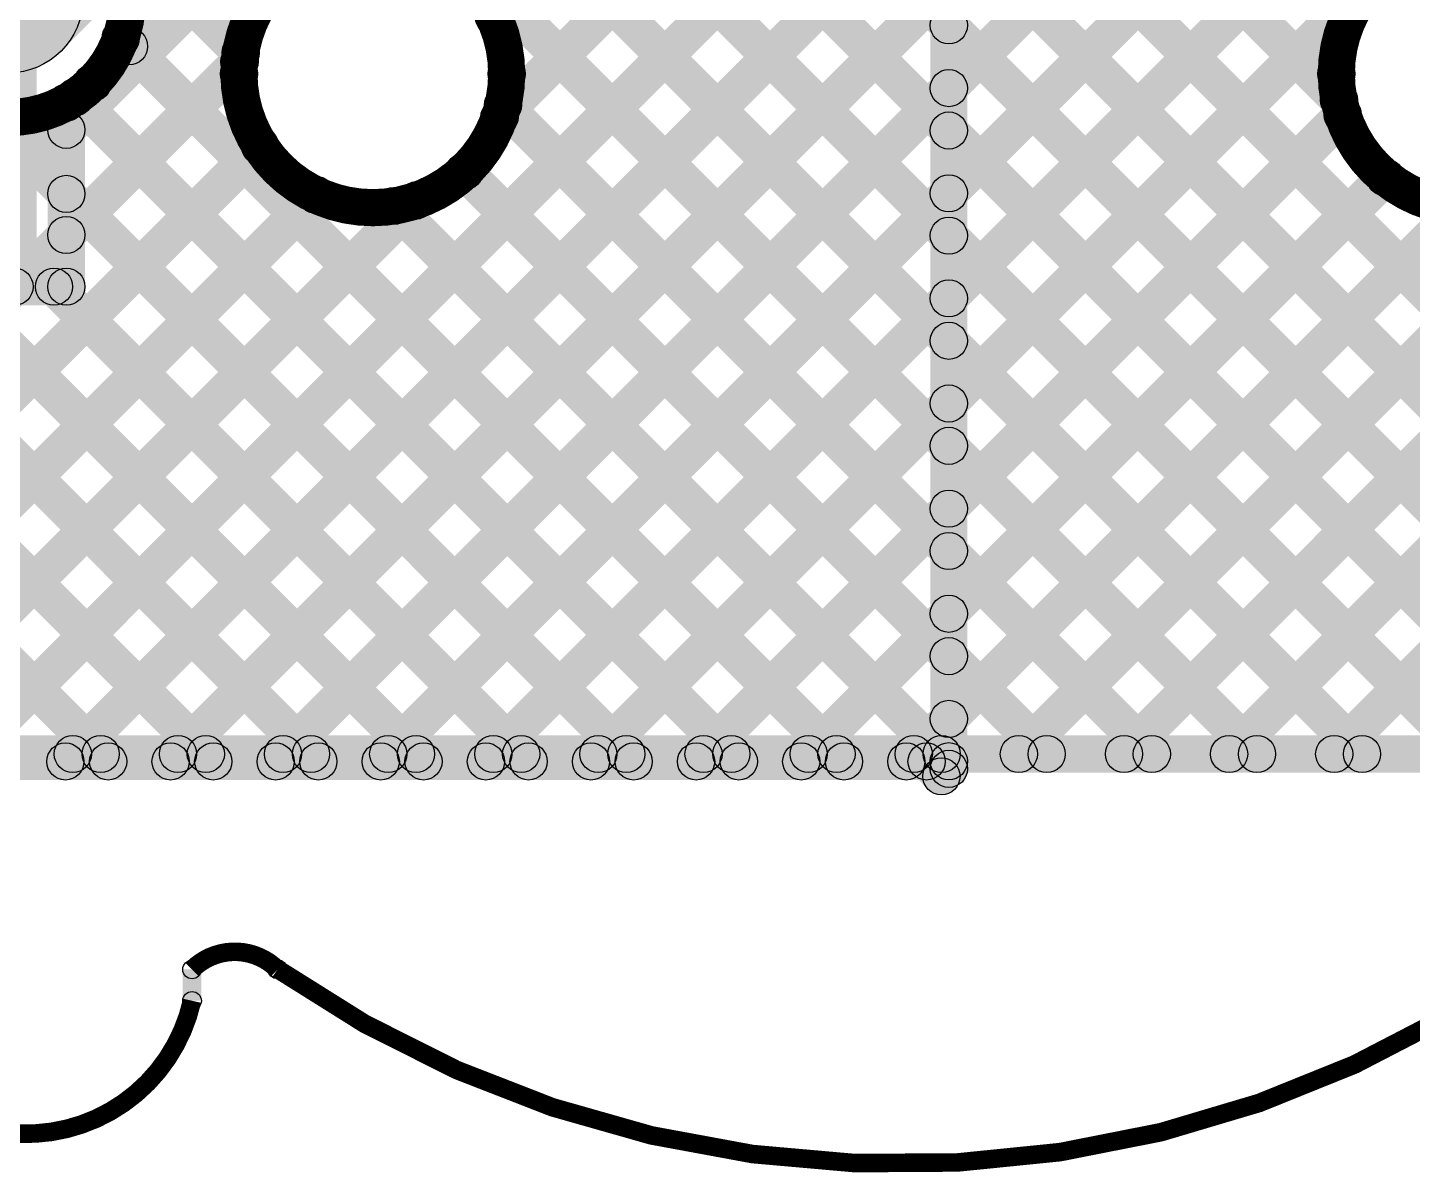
# Model space of a CAD drawing. Header units: millimetres. Extents: x -0.08 to 5.25, y -0.08 to 2.73.
# Drawn here: x 3.4231 to 3.7957, y 0.0732 to 0.3814 of the extents above; entities that cross this region are included whole.
import ezdxf

# ---------------------------------------------------------------- set-up
doc = ezdxf.new("R2010")
doc.units = ezdxf.units.MM
doc.header["$MEASUREMENT"] = 0
for name, color, linetype in [('BottomLayer', 5, 'Continuous'), ('BottomSolder', 6, 'Continuous'), ('PadHoleLayer', 156, 'Continuous'), ('TopLayer', 1, 'Continuous'), ('TopOverlay', 2, 'Continuous'), ('TopSolder', 216, 'Continuous')]:
    doc.layers.add(name, color=color, linetype=linetype)

# ---------------------------------------------------------------- blocks, each defined once
blk = doc.blocks.new('CR1220_2_36')
at = {"layer": 'BottomSolder'}
h = blk.add_hatch(color=6, dxfattribs=at)
edge = h.paths.add_edge_path()
edge.add_arc((-0.14173, 0), 0.004, 0, 360)
at = {"layer": 'PadHoleLayer'}
h = blk.add_hatch(color=156, dxfattribs=at)
edge = h.paths.add_edge_path()
edge.add_arc((-0.14173, 0), 0.02402, 0, 360)
h = blk.add_hatch(color=156, dxfattribs=at)
edge = h.paths.add_edge_path()
edge.add_arc((0.15354, 0), 0.02402, 0, 360)
at = {"layer": 'TopOverlay'}
h = blk.add_hatch(color=2, dxfattribs=at)
edge = h.paths.add_edge_path()
edge.add_arc((-0.16732, -0.2409), 0.0025, 0, 360)
h = blk.add_hatch(color=2, dxfattribs=at)
edge = h.paths.add_edge_path()
edge.add_arc((-0.19037, -0.24097), 0.0025, 0, 360)
h = blk.add_hatch(color=2, dxfattribs=at)
edge = h.paths.add_edge_path()
edge.add_arc((-0.19037, -0.24097), 0.0025, 0, 360)
blk.add_hatch(color=2, dxfattribs=at).paths.add_polyline_path([(-0.18787, -0.24939), (-0.19287, -0.24939), (-0.19287, -0.24097), (-0.18787, -0.24097)])
h = blk.add_hatch(color=2, dxfattribs=at)
edge = h.paths.add_edge_path()
edge.add_arc((-0.16737, -0.24097), 0.0025, 0, 360)
h = blk.add_hatch(color=2, dxfattribs=at)
edge = h.paths.add_edge_path()
edge.add_arc((-0.19037, -0.24939), 0.0025, 0, 360)
h = blk.add_hatch(color=2, dxfattribs=at)
edge = h.paths.add_edge_path()
edge.add_arc((-0.19037, -0.24939), 0.0025, 0, 360)
at = {"layer": 'TopSolder'}
blk.add_hatch(color=216, dxfattribs=at).paths.add_polyline_path([(-0.3977, 0.04928), (-0.23222, 0.04928), (-0.23222, -0.04928), (-0.3977, -0.04928)])
h = blk.add_hatch(color=216, dxfattribs=at)
edge = h.paths.add_edge_path()
edge.add_arc((-0.14173, 0), 0.004, 0, 360)
at = {"layer": 'TopOverlay', "const_width": 0.005}
for points in [[(0.28765, -0.05733, -0.540192), (-0.16732, -0.2409)], [(-0.19037, -0.24097, -0.414214), (-0.16737, -0.24097)], [(-0.19037, -0.24939, -0.414214), (-0.24505, -0.28407)]]:
    blk.add_lwpolyline(points, format="xyb", dxfattribs=at)
at = {"layer": 'TopOverlay'}
for centre in [(-0.16732, -0.2409), (-0.19037, -0.24097), (-0.19037, -0.24097), (-0.16737, -0.24097), (-0.19037, -0.24939), (-0.19037, -0.24939)]:
    blk.add_circle(centre, 0.0025, dxfattribs=at)

msp = doc.modelspace()

# ---------------------------------------------------------------- hatches: boundary and pattern name
at = {"layer": 'BottomLayer'}
for points in [[(2.33338, 1.40146), (2.34045, 1.40853), (3.55945, 0.18954), (3.55238, 0.18246)], [(2.33338, 1.40146), (2.34045, 1.40853), (3.56145, 0.18754), (3.55438, 0.18046)], [(2.22324, 1.39846), (2.23031, 1.40554), (3.44631, 0.18954), (3.43924, 0.18246)], [(2.22324, 1.39846), (2.23031, 1.40554), (3.44831, 0.18754), (3.44124, 0.18046)], [(2.25152, 1.39846), (2.2586, 1.40554), (3.4766, 0.18754), (3.46952, 0.18046)], [(2.25153, 1.39846), (2.2586, 1.40554), (3.4746, 0.18954), (3.46753, 0.18246)], [(2.27981, 1.39846), (2.28688, 1.40554), (3.50288, 0.18954), (3.49581, 0.18246)], [(2.27981, 1.39846), (2.28688, 1.40554), (3.50488, 0.18754), (3.49781, 0.18046)], [(2.30809, 1.39846), (2.31517, 1.40554), (3.53117, 0.18954), (3.52409, 0.18246)], [(2.30809, 1.39846), (2.31516, 1.40554), (3.53316, 0.18754), (3.52609, 0.18046)], [(3.676, 0.182), (3.666, 0.182), (3.666, 1.00275), (3.676, 1.00275)], [(3.26911, 0.18246), (3.26204, 0.18954), (3.87313, 0.80062), (3.8802, 0.79355)], [(3.55218, 0.38068), (3.54511, 0.38775), (3.91555, 0.75819), (3.92262, 0.75112)], [(3.55362, 0.35384), (3.54655, 0.36091), (3.92969, 0.74405), (3.93677, 0.73698)], [(3.41053, 0.18246), (3.40346, 0.18954), (3.94384, 0.72991), (3.95091, 0.72284)], [(3.43882, 0.18246), (3.43175, 0.18954), (3.95798, 0.71577), (3.96505, 0.7087)], [(3.4671, 0.18246), (3.46003, 0.18954), (3.97212, 0.70162), (3.97919, 0.69455)], [(3.49539, 0.18246), (3.48832, 0.18954), (3.98626, 0.68748), (3.99333, 0.68041)], [(3.52367, 0.18246), (3.5166, 0.18954), (4.00041, 0.67334), (4.00748, 0.66627)], [(3.47846, 0.65236), (3.48554, 0.65943), (3.7795, 0.36547), (3.77242, 0.3584)], [(3.55196, 0.18246), (3.54489, 0.18954), (4.01455, 0.6592), (4.02162, 0.65213)], [(3.58024, 0.18246), (3.57317, 0.18954), (4.02869, 0.64506), (4.03576, 0.63798)], [(3.47846, 0.62407), (3.48554, 0.63115), (3.92715, 0.18954), (3.92007, 0.18246)], [(3.47846, 0.59579), (3.48554, 0.60286), (3.89886, 0.18954), (3.89179, 0.18246)], [(3.26711, 0.18046), (3.26004, 0.18754), (3.66746, 0.59496), (3.67454, 0.58789)], [(3.69338, 0.18246), (3.68631, 0.18954), (4.08526, 0.58849), (4.09233, 0.58142)], [(3.47846, 0.56751), (3.48554, 0.57458), (3.87058, 0.18954), (3.86351, 0.18246)], [(3.47846, 0.5675), (3.48554, 0.57457), (3.67454, 0.38557), (3.66746, 0.3785)], [(3.72166, 0.18246), (3.71459, 0.18954), (4.0994, 0.57434), (4.10647, 0.56727)], [(3.74995, 0.18246), (3.74288, 0.18954), (4.11354, 0.5602), (4.12061, 0.55313)], [(3.47846, 0.53922), (3.48554, 0.54629), (3.84229, 0.18954), (3.83522, 0.18246)], [(3.47846, 0.53922), (3.48554, 0.54629), (3.67454, 0.35729), (3.66746, 0.35022)], [(3.77823, 0.18246), (3.77116, 0.18954), (4.12768, 0.54606), (4.13476, 0.53899)], [(3.47846, 0.51094), (3.48554, 0.51801), (3.81401, 0.18954), (3.80694, 0.18246)], [(3.47846, 0.51093), (3.48554, 0.518), (3.67454, 0.329), (3.66746, 0.32193)], [(3.55218, 0.38068), (3.54511, 0.38775), (3.66746, 0.51011), (3.67454, 0.50303)], [(3.47846, 0.48265), (3.48554, 0.48972), (3.78572, 0.18954), (3.77865, 0.18246)], [(3.47846, 0.48265), (3.48554, 0.48972), (3.67454, 0.30072), (3.66746, 0.29365)], [(3.55362, 0.35384), (3.54655, 0.36091), (3.66746, 0.48182), (3.67454, 0.47475)], [(3.47846, 0.45437), (3.48554, 0.46144), (3.75744, 0.18954), (3.75037, 0.18246)], [(3.47846, 0.45437), (3.48554, 0.46144), (3.67454, 0.27244), (3.66746, 0.26536)], [(3.40853, 0.18046), (3.40146, 0.18754), (3.66746, 0.45354), (3.67454, 0.44647)], [(3.43213, 0.37509), (3.40384, 0.40338), (3.43586, 0.43539), (3.46414, 0.40711)], [(3.43682, 0.18046), (3.42975, 0.18754), (3.66746, 0.42525), (3.67454, 0.41818)], [(3.44415, 0.36307), (3.43708, 0.37014), (3.46906, 0.40213), (3.47614, 0.39506)], [(3.44415, 0.36307), (3.43708, 0.37014), (3.46906, 0.40213), (3.47614, 0.39506)], [(3.4651, 0.18046), (3.45803, 0.18754), (3.66746, 0.39697), (3.67454, 0.3899)], [(3.46099, 0.38699), (3.46806, 0.39406), (3.48396, 0.37816), (3.47689, 0.37109)], [(3.46099, 0.38699), (3.46806, 0.39406), (3.48396, 0.37816), (3.47689, 0.37109)], [(3.44685, 0.37285), (3.45392, 0.37992), (3.6443, 0.18954), (3.63723, 0.18246)], [(3.44685, 0.37285), (3.45392, 0.37992), (3.6463, 0.18754), (3.63923, 0.18046)], [(3.2954, 0.18046), (3.28833, 0.18754), (3.4766, 0.37581), (3.48367, 0.36874)], [(3.2974, 0.18246), (3.29033, 0.18954), (3.4766, 0.37581), (3.48367, 0.36874)], [(3.43228, 0.35913), (3.43935, 0.3662), (3.61602, 0.18954), (3.60895, 0.18246)], [(3.43228, 0.35913), (3.43935, 0.3662), (3.61802, 0.18754), (3.61095, 0.18046)], [(3.49339, 0.18046), (3.48632, 0.18754), (3.66746, 0.36868), (3.67454, 0.36161)], [(3.54749, 0.35706), (3.55456, 0.36413), (3.72916, 0.18954), (3.72208, 0.18246)], [(3.54749, 0.35706), (3.55456, 0.36413), (3.67454, 0.24415), (3.66746, 0.23708)], [(3.60852, 0.18246), (3.60145, 0.18954), (3.77345, 0.36153), (3.78052, 0.35446)], [(3.40895, 0.35417), (3.41602, 0.36124), (3.58773, 0.18954), (3.58066, 0.18246)], [(3.40895, 0.35417), (3.41602, 0.36124), (3.58973, 0.18754), (3.58266, 0.18046)], [(3.32368, 0.18046), (3.31661, 0.18754), (3.48216, 0.35308), (3.48923, 0.34601)], [(3.32568, 0.18246), (3.31861, 0.18954), (3.48216, 0.35308), (3.48923, 0.34601)], [(3.53708, 0.33918), (3.54415, 0.34625), (3.67454, 0.21587), (3.66746, 0.2088)], [(3.53709, 0.33918), (3.54416, 0.34625), (3.70087, 0.18954), (3.6938, 0.18246)], [(3.63681, 0.18246), (3.62974, 0.18954), (3.78489, 0.34469), (3.79197, 0.33762)], [(3.35197, 0.18046), (3.34489, 0.18754), (3.49725, 0.33989), (3.50432, 0.33282)], [(3.35397, 0.18246), (3.34689, 0.18954), (3.49725, 0.33989), (3.50432, 0.33282)], [(3.52167, 0.18046), (3.5146, 0.18754), (3.66746, 0.3404), (3.67454, 0.33333)], [(3.38025, 0.18046), (3.37318, 0.18754), (3.52409, 0.33845), (3.53116, 0.33138)], [(3.38225, 0.18246), (3.37518, 0.18954), (3.52409, 0.33845), (3.53116, 0.33138)], [(3.51809, 0.32989), (3.52516, 0.33696), (3.67259, 0.18954), (3.66552, 0.18246)], [(3.51809, 0.32989), (3.52516, 0.33696), (3.67454, 0.18758), (3.66746, 0.18051)], [(3.66509, 0.18246), (3.65802, 0.18954), (3.8051, 0.33662), (3.81217, 0.32955)], [(3.54996, 0.18046), (3.54288, 0.18754), (3.66746, 0.31212), (3.67454, 0.30504)], [(3.57824, 0.18046), (3.57117, 0.18754), (3.66746, 0.28383), (3.67454, 0.27676)], [(3.60652, 0.18046), (3.59945, 0.18754), (3.66746, 0.25555), (3.67454, 0.24848)], [(3.63481, 0.18046), (3.62774, 0.18754), (3.66746, 0.22726), (3.67454, 0.22019)], [(3.66309, 0.18046), (3.65602, 0.18754), (3.66746, 0.19898), (3.67454, 0.19191)], [(2.79126, 0.181), (2.79126, 0.191), (4.23886, 0.191), (4.23886, 0.181)], [(2.79088, 0.179), (2.79088, 0.189), (3.665, 0.189), (3.665, 0.179)], [(3.66146, 0.18046), (3.66854, 0.18754), (3.67254, 0.18354), (3.66546, 0.17646)]]:
    msp.add_hatch(color=5, dxfattribs=at).paths.add_polyline_path(points)
h = msp.add_hatch(color=5, dxfattribs=at)
edge = h.paths.add_edge_path()
edge.add_arc((3.41798, 0.38923), 0.02, 0, 360)
h = msp.add_hatch(color=5, dxfattribs=at)
edge = h.paths.add_edge_path()
edge.add_arc((3.41798, 0.38923), 0.01181, 0, 360)
h = msp.add_hatch(color=5, dxfattribs=at)
edge = h.paths.add_edge_path()
edge.add_arc((3.54864, 0.38421), 0.005, 0, 360)
h = msp.add_hatch(color=5, dxfattribs=at)
edge = h.paths.add_edge_path()
edge.add_arc((3.54864, 0.38421), 0.005, 0, 360)
h = msp.add_hatch(color=5, dxfattribs=at)
edge = h.paths.add_edge_path()
edge.add_arc((3.671, 0.38204), 0.005, 0, 360)
h = msp.add_hatch(color=5, dxfattribs=at)
edge = h.paths.add_edge_path()
edge.add_arc((3.45039, 0.37638), 0.005, 0, 360)
h = msp.add_hatch(color=5, dxfattribs=at)
edge = h.paths.add_edge_path()
edge.add_arc((3.45039, 0.37638), 0.005, 0, 360)
h = msp.add_hatch(color=5, dxfattribs=at)
edge = h.paths.add_edge_path()
edge.add_arc((3.48013, 0.37227), 0.005, 0, 360)
h = msp.add_hatch(color=5, dxfattribs=at)
edge = h.paths.add_edge_path()
edge.add_arc((3.48013, 0.37227), 0.005, 0, 360)
h = msp.add_hatch(color=5, dxfattribs=at)
edge = h.paths.add_edge_path()
edge.add_arc((3.48043, 0.37463), 0.005, 0, 360)
h = msp.add_hatch(color=5, dxfattribs=at)
edge = h.paths.add_edge_path()
edge.add_arc((3.48043, 0.37462), 0.005, 0, 360)
h = msp.add_hatch(color=5, dxfattribs=at)
edge = h.paths.add_edge_path()
edge.add_arc((3.47998, 0.369), 0.005, 0, 360)
h = msp.add_hatch(color=5, dxfattribs=at)
edge = h.paths.add_edge_path()
edge.add_arc((3.47998, 0.369), 0.005, 0, 360)
h = msp.add_hatch(color=5, dxfattribs=at)
edge = h.paths.add_edge_path()
edge.add_arc((3.55202, 0.369), 0.005, 0, 360)
h = msp.add_hatch(color=5, dxfattribs=at)
edge = h.paths.add_edge_path()
edge.add_arc((3.55202, 0.369), 0.005, 0, 360)
h = msp.add_hatch(color=5, dxfattribs=at)
edge = h.paths.add_edge_path()
edge.add_arc((3.77526, 0.369), 0.005, 0, 360)
h = msp.add_hatch(color=5, dxfattribs=at)
edge = h.paths.add_edge_path()
edge.add_arc((3.44061, 0.36661), 0.005, 0, 360)
h = msp.add_hatch(color=5, dxfattribs=at)
edge = h.paths.add_edge_path()
edge.add_arc((3.44061, 0.36661), 0.005, 0, 360)
h = msp.add_hatch(color=5, dxfattribs=at)
edge = h.paths.add_edge_path()
edge.add_arc((3.44061, 0.36661), 0.005, 0, 360)
h = msp.add_hatch(color=5, dxfattribs=at)
edge = h.paths.add_edge_path()
edge.add_arc((3.44061, 0.36661), 0.005, 0, 360)
h = msp.add_hatch(color=5, dxfattribs=at)
edge = h.paths.add_edge_path()
edge.add_arc((3.671, 0.36515), 0.005, 0, 360)
h = msp.add_hatch(color=5, dxfattribs=at)
edge = h.paths.add_edge_path()
edge.add_arc((3.43582, 0.36266), 0.005, 0, 360)
h = msp.add_hatch(color=5, dxfattribs=at)
edge = h.paths.add_edge_path()
edge.add_arc((3.43582, 0.36266), 0.005, 0, 360)
h = msp.add_hatch(color=5, dxfattribs=at)
edge = h.paths.add_edge_path()
edge.add_arc((3.55102, 0.3606), 0.005, 0, 360)
h = msp.add_hatch(color=5, dxfattribs=at)
edge = h.paths.add_edge_path()
edge.add_arc((3.55102, 0.36059), 0.005, 0, 360)
h = msp.add_hatch(color=5, dxfattribs=at)
edge = h.paths.add_edge_path()
edge.add_arc((3.77596, 0.36193), 0.005, 0, 360)
h = msp.add_hatch(color=5, dxfattribs=at)
edge = h.paths.add_edge_path()
edge.add_arc((3.55009, 0.35737), 0.005, 0, 360)
h = msp.add_hatch(color=5, dxfattribs=at)
edge = h.paths.add_edge_path()
edge.add_arc((3.55009, 0.35737), 0.005, 0, 360)
h = msp.add_hatch(color=5, dxfattribs=at)
edge = h.paths.add_edge_path()
edge.add_arc((3.77698, 0.35799), 0.005, 0, 360)
h = msp.add_hatch(color=5, dxfattribs=at)
edge = h.paths.add_edge_path()
edge.add_arc((3.671, 0.35375), 0.005, 0, 360)
h = msp.add_hatch(color=5, dxfattribs=at)
edge = h.paths.add_edge_path()
edge.add_arc((3.48569, 0.34954), 0.005, 0, 360)
h = msp.add_hatch(color=5, dxfattribs=at)
edge = h.paths.add_edge_path()
edge.add_arc((3.48569, 0.34955), 0.005, 0, 360)
h = msp.add_hatch(color=5, dxfattribs=at)
edge = h.paths.add_edge_path()
edge.add_arc((3.54062, 0.34271), 0.005, 0, 360)
h = msp.add_hatch(color=5, dxfattribs=at)
edge = h.paths.add_edge_path()
edge.add_arc((3.54062, 0.34271), 0.005, 0, 360)
h = msp.add_hatch(color=5, dxfattribs=at)
edge = h.paths.add_edge_path()
edge.add_arc((3.78843, 0.34116), 0.005, 0, 360)
h = msp.add_hatch(color=5, dxfattribs=at)
edge = h.paths.add_edge_path()
edge.add_arc((3.50079, 0.33636), 0.005, 0, 360)
h = msp.add_hatch(color=5, dxfattribs=at)
edge = h.paths.add_edge_path()
edge.add_arc((3.50079, 0.33636), 0.005, 0, 360)
h = msp.add_hatch(color=5, dxfattribs=at)
edge = h.paths.add_edge_path()
edge.add_arc((3.52763, 0.33491), 0.005, 0, 360)
h = msp.add_hatch(color=5, dxfattribs=at)
edge = h.paths.add_edge_path()
edge.add_arc((3.52763, 0.33491), 0.005, 0, 360)
h = msp.add_hatch(color=5, dxfattribs=at)
edge = h.paths.add_edge_path()
edge.add_arc((3.671, 0.33686), 0.005, 0, 360)
h = msp.add_hatch(color=5, dxfattribs=at)
edge = h.paths.add_edge_path()
edge.add_arc((3.52163, 0.33343), 0.005, 0, 360)
h = msp.add_hatch(color=5, dxfattribs=at)
edge = h.paths.add_edge_path()
edge.add_arc((3.52162, 0.33343), 0.005, 0, 360)
h = msp.add_hatch(color=5, dxfattribs=at)
edge = h.paths.add_edge_path()
edge.add_arc((3.671, 0.32547), 0.005, 0, 360)
h = msp.add_hatch(color=5, dxfattribs=at)
edge = h.paths.add_edge_path()
edge.add_arc((3.671, 0.30858), 0.005, 0, 360)
h = msp.add_hatch(color=5, dxfattribs=at)
edge = h.paths.add_edge_path()
edge.add_arc((3.671, 0.29718), 0.005, 0, 360)
h = msp.add_hatch(color=5, dxfattribs=at)
edge = h.paths.add_edge_path()
edge.add_arc((3.671, 0.2803), 0.005, 0, 360)
h = msp.add_hatch(color=5, dxfattribs=at)
edge = h.paths.add_edge_path()
edge.add_arc((3.671, 0.2689), 0.005, 0, 360)
h = msp.add_hatch(color=5, dxfattribs=at)
edge = h.paths.add_edge_path()
edge.add_arc((3.671, 0.25201), 0.005, 0, 360)
h = msp.add_hatch(color=5, dxfattribs=at)
edge = h.paths.add_edge_path()
edge.add_arc((3.671, 0.24062), 0.005, 0, 360)
h = msp.add_hatch(color=5, dxfattribs=at)
edge = h.paths.add_edge_path()
edge.add_arc((3.671, 0.22373), 0.005, 0, 360)
h = msp.add_hatch(color=5, dxfattribs=at)
edge = h.paths.add_edge_path()
edge.add_arc((3.671, 0.21233), 0.005, 0, 360)
h = msp.add_hatch(color=5, dxfattribs=at)
edge = h.paths.add_edge_path()
edge.add_arc((3.671, 0.19544), 0.005, 0, 360)
h = msp.add_hatch(color=5, dxfattribs=at)
edge = h.paths.add_edge_path()
edge.add_arc((3.43528, 0.186), 0.005, 0, 360)
h = msp.add_hatch(color=5, dxfattribs=at)
edge = h.paths.add_edge_path()
edge.add_arc((3.44278, 0.186), 0.005, 0, 360)
h = msp.add_hatch(color=5, dxfattribs=at)
edge = h.paths.add_edge_path()
edge.add_arc((3.46357, 0.186), 0.005, 0, 360)
h = msp.add_hatch(color=5, dxfattribs=at)
edge = h.paths.add_edge_path()
edge.add_arc((3.47106, 0.186), 0.005, 0, 360)
h = msp.add_hatch(color=5, dxfattribs=at)
edge = h.paths.add_edge_path()
edge.add_arc((3.49185, 0.186), 0.005, 0, 360)
h = msp.add_hatch(color=5, dxfattribs=at)
edge = h.paths.add_edge_path()
edge.add_arc((3.49935, 0.186), 0.005, 0, 360)
h = msp.add_hatch(color=5, dxfattribs=at)
edge = h.paths.add_edge_path()
edge.add_arc((3.52014, 0.186), 0.005, 0, 360)
h = msp.add_hatch(color=5, dxfattribs=at)
edge = h.paths.add_edge_path()
edge.add_arc((3.52763, 0.186), 0.005, 0, 360)
h = msp.add_hatch(color=5, dxfattribs=at)
edge = h.paths.add_edge_path()
edge.add_arc((3.54842, 0.186), 0.005, 0, 360)
h = msp.add_hatch(color=5, dxfattribs=at)
edge = h.paths.add_edge_path()
edge.add_arc((3.55591, 0.186), 0.005, 0, 360)
h = msp.add_hatch(color=5, dxfattribs=at)
edge = h.paths.add_edge_path()
edge.add_arc((3.5767, 0.186), 0.005, 0, 360)
h = msp.add_hatch(color=5, dxfattribs=at)
edge = h.paths.add_edge_path()
edge.add_arc((3.5842, 0.186), 0.005, 0, 360)
h = msp.add_hatch(color=5, dxfattribs=at)
edge = h.paths.add_edge_path()
edge.add_arc((3.60499, 0.186), 0.005, 0, 360)
h = msp.add_hatch(color=5, dxfattribs=at)
edge = h.paths.add_edge_path()
edge.add_arc((3.61248, 0.186), 0.005, 0, 360)
h = msp.add_hatch(color=5, dxfattribs=at)
edge = h.paths.add_edge_path()
edge.add_arc((3.63327, 0.186), 0.005, 0, 360)
h = msp.add_hatch(color=5, dxfattribs=at)
edge = h.paths.add_edge_path()
edge.add_arc((3.64077, 0.186), 0.005, 0, 360)
h = msp.add_hatch(color=5, dxfattribs=at)
edge = h.paths.add_edge_path()
edge.add_arc((3.66156, 0.186), 0.005, 0, 360)
h = msp.add_hatch(color=5, dxfattribs=at)
edge = h.paths.add_edge_path()
edge.add_arc((3.66905, 0.186), 0.005, 0, 360)
h = msp.add_hatch(color=5, dxfattribs=at)
edge = h.paths.add_edge_path()
edge.add_arc((3.68984, 0.186), 0.005, 0, 360)
h = msp.add_hatch(color=5, dxfattribs=at)
edge = h.paths.add_edge_path()
edge.add_arc((3.69734, 0.186), 0.005, 0, 360)
h = msp.add_hatch(color=5, dxfattribs=at)
edge = h.paths.add_edge_path()
edge.add_arc((3.71813, 0.186), 0.005, 0, 360)
h = msp.add_hatch(color=5, dxfattribs=at)
edge = h.paths.add_edge_path()
edge.add_arc((3.72562, 0.186), 0.005, 0, 360)
h = msp.add_hatch(color=5, dxfattribs=at)
edge = h.paths.add_edge_path()
edge.add_arc((3.74641, 0.186), 0.005, 0, 360)
h = msp.add_hatch(color=5, dxfattribs=at)
edge = h.paths.add_edge_path()
edge.add_arc((3.7539, 0.186), 0.005, 0, 360)
h = msp.add_hatch(color=5, dxfattribs=at)
edge = h.paths.add_edge_path()
edge.add_arc((3.77469, 0.186), 0.005, 0, 360)
h = msp.add_hatch(color=5, dxfattribs=at)
edge = h.paths.add_edge_path()
edge.add_arc((3.78219, 0.186), 0.005, 0, 360)
h = msp.add_hatch(color=5, dxfattribs=at)
edge = h.paths.add_edge_path()
edge.add_arc((3.43328, 0.184), 0.005, 0, 360)
h = msp.add_hatch(color=5, dxfattribs=at)
edge = h.paths.add_edge_path()
edge.add_arc((3.44478, 0.184), 0.005, 0, 360)
h = msp.add_hatch(color=5, dxfattribs=at)
edge = h.paths.add_edge_path()
edge.add_arc((3.46157, 0.184), 0.005, 0, 360)
h = msp.add_hatch(color=5, dxfattribs=at)
edge = h.paths.add_edge_path()
edge.add_arc((3.47306, 0.184), 0.005, 0, 360)
h = msp.add_hatch(color=5, dxfattribs=at)
edge = h.paths.add_edge_path()
edge.add_arc((3.48985, 0.184), 0.005, 0, 360)
h = msp.add_hatch(color=5, dxfattribs=at)
edge = h.paths.add_edge_path()
edge.add_arc((3.50134, 0.184), 0.005, 0, 360)
h = msp.add_hatch(color=5, dxfattribs=at)
edge = h.paths.add_edge_path()
edge.add_arc((3.51814, 0.184), 0.005, 0, 360)
h = msp.add_hatch(color=5, dxfattribs=at)
edge = h.paths.add_edge_path()
edge.add_arc((3.52963, 0.184), 0.005, 0, 360)
h = msp.add_hatch(color=5, dxfattribs=at)
edge = h.paths.add_edge_path()
edge.add_arc((3.54642, 0.184), 0.005, 0, 360)
h = msp.add_hatch(color=5, dxfattribs=at)
edge = h.paths.add_edge_path()
edge.add_arc((3.55791, 0.184), 0.005, 0, 360)
h = msp.add_hatch(color=5, dxfattribs=at)
edge = h.paths.add_edge_path()
edge.add_arc((3.5747, 0.184), 0.005, 0, 360)
h = msp.add_hatch(color=5, dxfattribs=at)
edge = h.paths.add_edge_path()
edge.add_arc((3.5862, 0.184), 0.005, 0, 360)
h = msp.add_hatch(color=5, dxfattribs=at)
edge = h.paths.add_edge_path()
edge.add_arc((3.60299, 0.184), 0.005, 0, 360)
h = msp.add_hatch(color=5, dxfattribs=at)
edge = h.paths.add_edge_path()
edge.add_arc((3.61448, 0.184), 0.005, 0, 360)
h = msp.add_hatch(color=5, dxfattribs=at)
edge = h.paths.add_edge_path()
edge.add_arc((3.63127, 0.184), 0.005, 0, 360)
h = msp.add_hatch(color=5, dxfattribs=at)
edge = h.paths.add_edge_path()
edge.add_arc((3.64277, 0.184), 0.005, 0, 360)
h = msp.add_hatch(color=5, dxfattribs=at)
edge = h.paths.add_edge_path()
edge.add_arc((3.65956, 0.184), 0.005, 0, 360)
h = msp.add_hatch(color=5, dxfattribs=at)
edge = h.paths.add_edge_path()
edge.add_arc((3.665, 0.184), 0.005, 0, 360)
h = msp.add_hatch(color=5, dxfattribs=at)
edge = h.paths.add_edge_path()
edge.add_arc((3.665, 0.184), 0.005, 0, 360)
h = msp.add_hatch(color=5, dxfattribs=at)
edge = h.paths.add_edge_path()
edge.add_arc((3.671, 0.18405), 0.005, 0, 360)
h = msp.add_hatch(color=5, dxfattribs=at)
edge = h.paths.add_edge_path()
edge.add_arc((3.671, 0.182), 0.005, 0, 360)
h = msp.add_hatch(color=5, dxfattribs=at)
edge = h.paths.add_edge_path()
edge.add_arc((3.669, 0.18), 0.005, 0, 360)
at = {"layer": 'TopLayer'}
for points in [[(3.43705, 0.3504), (3.42998, 0.35747), (3.86846, 0.79596), (3.87554, 0.78889)], [(3.39204, 0.73878), (3.39911, 0.74586), (3.7795, 0.36547), (3.77242, 0.3584)], [(3.3779, 0.72464), (3.38497, 0.73171), (3.87554, 0.24115), (3.86846, 0.23407)], [(3.36375, 0.7105), (3.37083, 0.71757), (3.87554, 0.21286), (3.86846, 0.20579)], [(3.55218, 0.38068), (3.54511, 0.38775), (3.86846, 0.71111), (3.87554, 0.70403)], [(3.34961, 0.69636), (3.35668, 0.70343), (3.87058, 0.18954), (3.86351, 0.18246)], [(3.33547, 0.68222), (3.34254, 0.68929), (3.84229, 0.18954), (3.83522, 0.18246)], [(3.55362, 0.35384), (3.54655, 0.36091), (3.86846, 0.68282), (3.87554, 0.67575)], [(3.32133, 0.66807), (3.3284, 0.67514), (3.81401, 0.18954), (3.80694, 0.18246)], [(3.30719, 0.65393), (3.31426, 0.661), (3.78572, 0.18954), (3.77865, 0.18246)], [(3.41053, 0.18246), (3.40346, 0.18954), (3.86846, 0.65454), (3.87554, 0.64747)], [(3.29304, 0.63979), (3.30012, 0.64686), (3.75744, 0.18954), (3.75037, 0.18246)], [(3.43882, 0.18246), (3.43175, 0.18954), (3.86846, 0.62625), (3.87554, 0.61918)], [(3.4671, 0.18246), (3.46003, 0.18954), (3.86846, 0.59797), (3.87554, 0.5909)], [(3.49539, 0.18246), (3.48832, 0.18954), (3.86846, 0.56968), (3.87554, 0.56261)], [(3.52367, 0.18246), (3.5166, 0.18954), (3.86846, 0.5414), (3.87554, 0.53433)], [(3.55196, 0.18246), (3.54489, 0.18954), (3.86846, 0.51311), (3.87554, 0.50604)], [(3.58024, 0.18246), (3.57317, 0.18954), (3.86846, 0.48483), (3.87554, 0.47776)], [(3.42998, 0.418), (3.43705, 0.42508), (3.48396, 0.37816), (3.47689, 0.37109)], [(3.44463, 0.37507), (3.4517, 0.38214), (3.6443, 0.18954), (3.63723, 0.18246)], [(3.43705, 0.32211), (3.42998, 0.32919), (3.4766, 0.37581), (3.48367, 0.36874)], [(3.69338, 0.18246), (3.68631, 0.18954), (3.86754, 0.37077), (3.87461, 0.3637)], [(3.43228, 0.35913), (3.43935, 0.3662), (3.61602, 0.18954), (3.60895, 0.18246)], [(3.54749, 0.35706), (3.55456, 0.36413), (3.72916, 0.18954), (3.72208, 0.18246)], [(3.60852, 0.18246), (3.60145, 0.18954), (3.77345, 0.36153), (3.78052, 0.35446)], [(3.43851, 0.31172), (3.42851, 0.31172), (3.42851, 0.36125), (3.43851, 0.36125)], [(3.32568, 0.18246), (3.31861, 0.18954), (3.48216, 0.35308), (3.48923, 0.34601)], [(3.53709, 0.33918), (3.54416, 0.34625), (3.70087, 0.18954), (3.6938, 0.18246)], [(3.63681, 0.18246), (3.62974, 0.18954), (3.78489, 0.34469), (3.79197, 0.33762)], [(3.35397, 0.18246), (3.34689, 0.18954), (3.49725, 0.33989), (3.50432, 0.33282)], [(3.42998, 0.33315), (3.43705, 0.34022), (3.58773, 0.18954), (3.58066, 0.18246)], [(3.72166, 0.18246), (3.71459, 0.18954), (3.86754, 0.34249), (3.87461, 0.33542)], [(3.38225, 0.18246), (3.37518, 0.18954), (3.52409, 0.33845), (3.53116, 0.33138)], [(3.51809, 0.32989), (3.52516, 0.33696), (3.67259, 0.18954), (3.66552, 0.18246)], [(3.66509, 0.18246), (3.65802, 0.18954), (3.8051, 0.33662), (3.81217, 0.32955)], [(3.25203, 0.30672), (3.25203, 0.31672), (3.43351, 0.31672), (3.43351, 0.30672)], [(3.31352, 0.30819), (3.32059, 0.31526), (3.44631, 0.18954), (3.43924, 0.18246)], [(3.3418, 0.30819), (3.34887, 0.31526), (3.4746, 0.18954), (3.46753, 0.18246)], [(3.37009, 0.30819), (3.37716, 0.31526), (3.50288, 0.18954), (3.49581, 0.18246)], [(3.39837, 0.30819), (3.40544, 0.31526), (3.53117, 0.18954), (3.52409, 0.18246)], [(3.42665, 0.30819), (3.43373, 0.31526), (3.55945, 0.18954), (3.55238, 0.18246)], [(3.74995, 0.18246), (3.74288, 0.18954), (3.86754, 0.3142), (3.87461, 0.30713)], [(3.77823, 0.18246), (3.77116, 0.18954), (3.86846, 0.28684), (3.87554, 0.27977)], [(3.252, 0.181), (3.252, 0.191), (3.872, 0.191), (3.872, 0.181)]]:
    msp.add_hatch(color=1, dxfattribs=at).paths.add_polyline_path(points)
h = msp.add_hatch(color=1, dxfattribs=at)
edge = h.paths.add_edge_path()
edge.add_arc((3.41798, 0.38923), 0.02, 0, 360)
h = msp.add_hatch(color=1, dxfattribs=at)
edge = h.paths.add_edge_path()
edge.add_arc((3.41798, 0.38923), 0.01181, 0, 360)
h = msp.add_hatch(color=1, dxfattribs=at)
edge = h.paths.add_edge_path()
edge.add_arc((3.54864, 0.38421), 0.005, 0, 360)
h = msp.add_hatch(color=1, dxfattribs=at)
edge = h.paths.add_edge_path()
edge.add_arc((3.44817, 0.3786), 0.005, 0, 360)
h = msp.add_hatch(color=1, dxfattribs=at)
edge = h.paths.add_edge_path()
edge.add_arc((3.48013, 0.37227), 0.005, 0, 360)
h = msp.add_hatch(color=1, dxfattribs=at)
edge = h.paths.add_edge_path()
edge.add_arc((3.48043, 0.37463), 0.005, 0, 360)
h = msp.add_hatch(color=1, dxfattribs=at)
edge = h.paths.add_edge_path()
edge.add_arc((3.47998, 0.369), 0.005, 0, 360)
h = msp.add_hatch(color=1, dxfattribs=at)
edge = h.paths.add_edge_path()
edge.add_arc((3.55202, 0.369), 0.005, 0, 360)
h = msp.add_hatch(color=1, dxfattribs=at)
edge = h.paths.add_edge_path()
edge.add_arc((3.77526, 0.369), 0.005, 0, 360)
h = msp.add_hatch(color=1, dxfattribs=at)
edge = h.paths.add_edge_path()
edge.add_arc((3.43351, 0.36125), 0.005, 0, 360)
h = msp.add_hatch(color=1, dxfattribs=at)
edge = h.paths.add_edge_path()
edge.add_arc((3.43351, 0.36125), 0.005, 0, 360)
h = msp.add_hatch(color=1, dxfattribs=at)
edge = h.paths.add_edge_path()
edge.add_arc((3.43582, 0.36266), 0.005, 0, 360)
h = msp.add_hatch(color=1, dxfattribs=at)
edge = h.paths.add_edge_path()
edge.add_arc((3.55102, 0.3606), 0.005, 0, 360)
h = msp.add_hatch(color=1, dxfattribs=at)
edge = h.paths.add_edge_path()
edge.add_arc((3.77596, 0.36193), 0.005, 0, 360)
h = msp.add_hatch(color=1, dxfattribs=at)
edge = h.paths.add_edge_path()
edge.add_arc((3.55009, 0.35737), 0.005, 0, 360)
h = msp.add_hatch(color=1, dxfattribs=at)
edge = h.paths.add_edge_path()
edge.add_arc((3.77698, 0.35799), 0.005, 0, 360)
h = msp.add_hatch(color=1, dxfattribs=at)
edge = h.paths.add_edge_path()
edge.add_arc((3.43351, 0.35393), 0.005, 0, 360)
h = msp.add_hatch(color=1, dxfattribs=at)
edge = h.paths.add_edge_path()
edge.add_arc((3.48569, 0.34954), 0.005, 0, 360)
h = msp.add_hatch(color=1, dxfattribs=at)
edge = h.paths.add_edge_path()
edge.add_arc((3.54062, 0.34271), 0.005, 0, 360)
h = msp.add_hatch(color=1, dxfattribs=at)
edge = h.paths.add_edge_path()
edge.add_arc((3.78843, 0.34116), 0.005, 0, 360)
h = msp.add_hatch(color=1, dxfattribs=at)
edge = h.paths.add_edge_path()
edge.add_arc((3.43351, 0.33669), 0.005, 0, 360)
h = msp.add_hatch(color=1, dxfattribs=at)
edge = h.paths.add_edge_path()
edge.add_arc((3.50079, 0.33636), 0.005, 0, 360)
h = msp.add_hatch(color=1, dxfattribs=at)
edge = h.paths.add_edge_path()
edge.add_arc((3.52763, 0.33491), 0.005, 0, 360)
h = msp.add_hatch(color=1, dxfattribs=at)
edge = h.paths.add_edge_path()
edge.add_arc((3.52163, 0.33343), 0.005, 0, 360)
h = msp.add_hatch(color=1, dxfattribs=at)
edge = h.paths.add_edge_path()
edge.add_arc((3.43351, 0.32565), 0.005, 0, 360)
h = msp.add_hatch(color=1, dxfattribs=at)
edge = h.paths.add_edge_path()
edge.add_arc((3.41959, 0.31172), 0.005, 0, 360)
h = msp.add_hatch(color=1, dxfattribs=at)
edge = h.paths.add_edge_path()
edge.add_arc((3.43019, 0.31172), 0.005, 0, 360)
h = msp.add_hatch(color=1, dxfattribs=at)
edge = h.paths.add_edge_path()
edge.add_arc((3.43351, 0.31172), 0.005, 0, 360)
h = msp.add_hatch(color=1, dxfattribs=at)
edge = h.paths.add_edge_path()
edge.add_arc((3.43351, 0.31172), 0.005, 0, 360)
h = msp.add_hatch(color=1, dxfattribs=at)
edge = h.paths.add_edge_path()
edge.add_arc((3.43528, 0.186), 0.005, 0, 360)
h = msp.add_hatch(color=1, dxfattribs=at)
edge = h.paths.add_edge_path()
edge.add_arc((3.44278, 0.186), 0.005, 0, 360)
h = msp.add_hatch(color=1, dxfattribs=at)
edge = h.paths.add_edge_path()
edge.add_arc((3.46357, 0.186), 0.005, 0, 360)
h = msp.add_hatch(color=1, dxfattribs=at)
edge = h.paths.add_edge_path()
edge.add_arc((3.47106, 0.186), 0.005, 0, 360)
h = msp.add_hatch(color=1, dxfattribs=at)
edge = h.paths.add_edge_path()
edge.add_arc((3.49185, 0.186), 0.005, 0, 360)
h = msp.add_hatch(color=1, dxfattribs=at)
edge = h.paths.add_edge_path()
edge.add_arc((3.49935, 0.186), 0.005, 0, 360)
h = msp.add_hatch(color=1, dxfattribs=at)
edge = h.paths.add_edge_path()
edge.add_arc((3.52014, 0.186), 0.005, 0, 360)
h = msp.add_hatch(color=1, dxfattribs=at)
edge = h.paths.add_edge_path()
edge.add_arc((3.52763, 0.186), 0.005, 0, 360)
h = msp.add_hatch(color=1, dxfattribs=at)
edge = h.paths.add_edge_path()
edge.add_arc((3.54842, 0.186), 0.005, 0, 360)
h = msp.add_hatch(color=1, dxfattribs=at)
edge = h.paths.add_edge_path()
edge.add_arc((3.55591, 0.186), 0.005, 0, 360)
h = msp.add_hatch(color=1, dxfattribs=at)
edge = h.paths.add_edge_path()
edge.add_arc((3.5767, 0.186), 0.005, 0, 360)
h = msp.add_hatch(color=1, dxfattribs=at)
edge = h.paths.add_edge_path()
edge.add_arc((3.5842, 0.186), 0.005, 0, 360)
h = msp.add_hatch(color=1, dxfattribs=at)
edge = h.paths.add_edge_path()
edge.add_arc((3.60499, 0.186), 0.005, 0, 360)
h = msp.add_hatch(color=1, dxfattribs=at)
edge = h.paths.add_edge_path()
edge.add_arc((3.61248, 0.186), 0.005, 0, 360)
h = msp.add_hatch(color=1, dxfattribs=at)
edge = h.paths.add_edge_path()
edge.add_arc((3.63327, 0.186), 0.005, 0, 360)
h = msp.add_hatch(color=1, dxfattribs=at)
edge = h.paths.add_edge_path()
edge.add_arc((3.64077, 0.186), 0.005, 0, 360)
h = msp.add_hatch(color=1, dxfattribs=at)
edge = h.paths.add_edge_path()
edge.add_arc((3.66156, 0.186), 0.005, 0, 360)
h = msp.add_hatch(color=1, dxfattribs=at)
edge = h.paths.add_edge_path()
edge.add_arc((3.66905, 0.186), 0.005, 0, 360)
h = msp.add_hatch(color=1, dxfattribs=at)
edge = h.paths.add_edge_path()
edge.add_arc((3.68984, 0.186), 0.005, 0, 360)
h = msp.add_hatch(color=1, dxfattribs=at)
edge = h.paths.add_edge_path()
edge.add_arc((3.69734, 0.186), 0.005, 0, 360)
h = msp.add_hatch(color=1, dxfattribs=at)
edge = h.paths.add_edge_path()
edge.add_arc((3.71813, 0.186), 0.005, 0, 360)
h = msp.add_hatch(color=1, dxfattribs=at)
edge = h.paths.add_edge_path()
edge.add_arc((3.72562, 0.186), 0.005, 0, 360)
h = msp.add_hatch(color=1, dxfattribs=at)
edge = h.paths.add_edge_path()
edge.add_arc((3.74641, 0.186), 0.005, 0, 360)
h = msp.add_hatch(color=1, dxfattribs=at)
edge = h.paths.add_edge_path()
edge.add_arc((3.7539, 0.186), 0.005, 0, 360)
h = msp.add_hatch(color=1, dxfattribs=at)
edge = h.paths.add_edge_path()
edge.add_arc((3.77469, 0.186), 0.005, 0, 360)
h = msp.add_hatch(color=1, dxfattribs=at)
edge = h.paths.add_edge_path()
edge.add_arc((3.78219, 0.186), 0.005, 0, 360)

# ---------------------------------------------------------------- linework, layer by layer
at = {"layer": 'BottomLayer', "const_width": 0.01}
msp.add_lwpolyline([(3.44061, 0.36661, -1), (3.39536, 0.41186)], format="xyb", dxfattribs=at)
msp.add_lwpolyline([(3.44061, 0.36661, -1), (3.39536, 0.41186)], format="xyb", dxfattribs=at)
for points in [[(3.55202, 0.369, 1), (3.47998, 0.369, 1)], [(3.55202, 0.369, 1), (3.47998, 0.369, 1)], [(3.84729, 0.369, 1), (3.77526, 0.369, 1)]]:
    msp.add_lwpolyline(points, format="xyb", close=True, dxfattribs=at)
at = {"layer": 'BottomLayer'}
for centre, radius in [((3.41798, 0.38923), 0.02), ((3.54864, 0.38421), 0.005), ((3.54864, 0.38421), 0.005), ((3.671, 0.38204), 0.005), ((3.45039, 0.37638), 0.005), ((3.45039, 0.37638), 0.005), ((3.48013, 0.37227), 0.005), ((3.48013, 0.37227), 0.005), ((3.48043, 0.37463), 0.005), ((3.48043, 0.37462), 0.005), ((3.47998, 0.369), 0.005), ((3.47998, 0.369), 0.005), ((3.55202, 0.369), 0.005), ((3.55202, 0.369), 0.005), ((3.77526, 0.369), 0.005), ((3.44061, 0.36661), 0.005), ((3.44061, 0.36661), 0.005), ((3.44061, 0.36661), 0.005), ((3.44061, 0.36661), 0.005), ((3.671, 0.36515), 0.005), ((3.43582, 0.36266), 0.005), ((3.43582, 0.36266), 0.005), ((3.55102, 0.3606), 0.005), ((3.55102, 0.36059), 0.005), ((3.77596, 0.36193), 0.005), ((3.55009, 0.35737), 0.005), ((3.55009, 0.35737), 0.005), ((3.77698, 0.35799), 0.005), ((3.671, 0.35375), 0.005), ((3.48569, 0.34955), 0.005), ((3.48569, 0.34954), 0.005), ((3.54062, 0.34271), 0.005), ((3.54062, 0.34271), 0.005), ((3.78843, 0.34116), 0.005), ((3.50079, 0.33636), 0.005), ((3.50079, 0.33636), 0.005), ((3.52763, 0.33491), 0.005), ((3.52763, 0.33491), 0.005), ((3.671, 0.33686), 0.005), ((3.52162, 0.33343), 0.005), ((3.52163, 0.33343), 0.005), ((3.671, 0.32547), 0.005), ((3.671, 0.30858), 0.005), ((3.671, 0.29718), 0.005), ((3.671, 0.2803), 0.005), ((3.671, 0.2689), 0.005), ((3.671, 0.25201), 0.005), ((3.671, 0.24062), 0.005), ((3.671, 0.22373), 0.005), ((3.671, 0.21233), 0.005), ((3.671, 0.19544), 0.005), ((3.43528, 0.186), 0.005), ((3.44278, 0.186), 0.005), ((3.46357, 0.186), 0.005), ((3.47106, 0.186), 0.005), ((3.49185, 0.186), 0.005), ((3.49935, 0.186), 0.005), ((3.52014, 0.186), 0.005), ((3.52763, 0.186), 0.005), ((3.54842, 0.186), 0.005), ((3.55591, 0.186), 0.005), ((3.5767, 0.186), 0.005), ((3.5842, 0.186), 0.005), ((3.60499, 0.186), 0.005), ((3.61248, 0.186), 0.005), ((3.63327, 0.186), 0.005), ((3.64077, 0.186), 0.005), ((3.66156, 0.186), 0.005), ((3.66905, 0.186), 0.005), ((3.68984, 0.186), 0.005), ((3.69734, 0.186), 0.005), ((3.71813, 0.186), 0.005), ((3.72562, 0.186), 0.005), ((3.74641, 0.186), 0.005), ((3.7539, 0.186), 0.005), ((3.77469, 0.186), 0.005), ((3.78219, 0.186), 0.005), ((3.43328, 0.184), 0.005), ((3.44478, 0.184), 0.005), ((3.46157, 0.184), 0.005), ((3.47306, 0.184), 0.005), ((3.48985, 0.184), 0.005), ((3.50134, 0.184), 0.005), ((3.51814, 0.184), 0.005), ((3.52963, 0.184), 0.005), ((3.54642, 0.184), 0.005), ((3.55791, 0.184), 0.005), ((3.5747, 0.184), 0.005), ((3.5862, 0.184), 0.005), ((3.60299, 0.184), 0.005), ((3.61448, 0.184), 0.005), ((3.63127, 0.184), 0.005), ((3.64277, 0.184), 0.005), ((3.65956, 0.184), 0.005), ((3.665, 0.184), 0.005), ((3.665, 0.184), 0.005), ((3.671, 0.18405), 0.005), ((3.671, 0.182), 0.005), ((3.669, 0.18), 0.005)]:
    msp.add_circle(centre, radius, dxfattribs=at)
at = {"layer": 'TopLayer', "const_width": 0.01}
for points in [[(3.55202, 0.369, 1), (3.47998, 0.369, 1)], [(3.84729, 0.369, 1), (3.77526, 0.369, 1)]]:
    msp.add_lwpolyline(points, format="xyb", close=True, dxfattribs=at)
msp.add_lwpolyline([(3.44998, 0.38923, -0.2725), (3.43351, 0.36125)], format="xyb", dxfattribs=at)
at = {"layer": 'TopLayer'}
for centre, radius in [((3.41798, 0.38923), 0.02), ((3.54864, 0.38421), 0.005), ((3.44817, 0.3786), 0.005), ((3.48013, 0.37227), 0.005), ((3.48043, 0.37463), 0.005), ((3.47998, 0.369), 0.005), ((3.55202, 0.369), 0.005), ((3.77526, 0.369), 0.005), ((3.43351, 0.36125), 0.005), ((3.43351, 0.36125), 0.005), ((3.43582, 0.36266), 0.005), ((3.55102, 0.3606), 0.005), ((3.77596, 0.36193), 0.005), ((3.55009, 0.35737), 0.005), ((3.77698, 0.35799), 0.005), ((3.43351, 0.35393), 0.005), ((3.48569, 0.34954), 0.005), ((3.54062, 0.34271), 0.005), ((3.78843, 0.34116), 0.005), ((3.43351, 0.33669), 0.005), ((3.50079, 0.33636), 0.005), ((3.52763, 0.33491), 0.005), ((3.52163, 0.33343), 0.005), ((3.43351, 0.32565), 0.005), ((3.41959, 0.31172), 0.005), ((3.43019, 0.31172), 0.005), ((3.43351, 0.31172), 0.005), ((3.43351, 0.31172), 0.005), ((3.43528, 0.186), 0.005), ((3.44278, 0.186), 0.005), ((3.46357, 0.186), 0.005), ((3.47106, 0.186), 0.005), ((3.49185, 0.186), 0.005), ((3.49935, 0.186), 0.005), ((3.52014, 0.186), 0.005), ((3.52763, 0.186), 0.005), ((3.54842, 0.186), 0.005), ((3.55591, 0.186), 0.005), ((3.5767, 0.186), 0.005), ((3.5842, 0.186), 0.005), ((3.60499, 0.186), 0.005), ((3.61248, 0.186), 0.005), ((3.63327, 0.186), 0.005), ((3.64077, 0.186), 0.005), ((3.66156, 0.186), 0.005), ((3.66905, 0.186), 0.005), ((3.68984, 0.186), 0.005), ((3.69734, 0.186), 0.005), ((3.71813, 0.186), 0.005), ((3.72562, 0.186), 0.005), ((3.74641, 0.186), 0.005), ((3.7539, 0.186), 0.005), ((3.77469, 0.186), 0.005), ((3.78219, 0.186), 0.005)]:
    msp.add_circle(centre, radius, dxfattribs=at)

# ---------------------------------------------------------------- block references
at = {"rotation": 360}
msp.add_blockref('CR1220_2_36', (3.65773, 0.369), dxfattribs=at)

doc.saveas('drawing.dxf')
